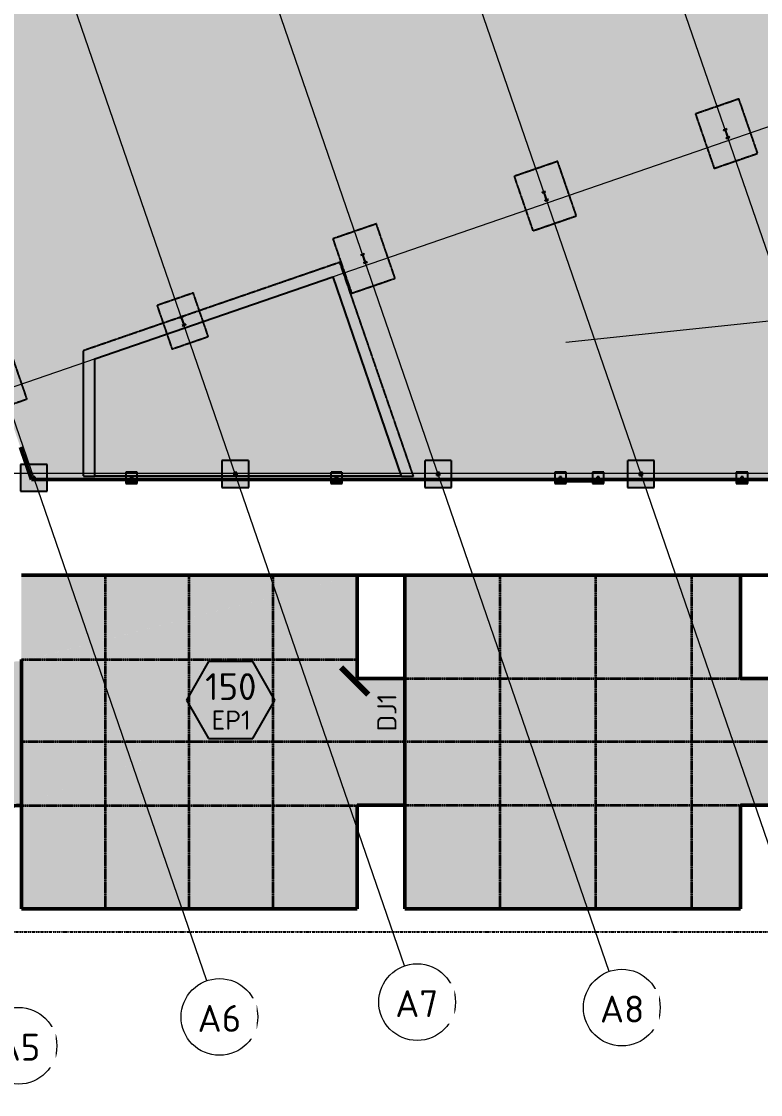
# Model space of a CAD drawing. Header units: millimetres. Extents: x 705 to 313061, y -3762 to 4071588.
# Drawn here: x 126528 to 165074, y 3937460 to 3993403 of the extents above; entities that cross this region are included whole.
import ezdxf

# ---------------------------------------------------------------- set-up
doc = ezdxf.new("R2010")
doc.units = ezdxf.units.MM
for name, pattern in [('Boundary', [16, 5, -2, 5, -2, 0, -2]), ('Dash', [7, 5, -2]), ('Hidden Double', [7, 5, -2]), ('Hidden Half', [3, 2, -1]), ('Joint 1', [9.5, 7, -0.75, 1, -0.75])]:
    doc.linetypes.add(name, pattern=pattern)
for name, color, linetype, lineweight in [('A-060-M_DETAIL', 3, 'Continuous', 25), ('A-230-H-FLOOR', 190, 'Continuous', 13), ('A-230-M_FLOOR', 192, 'Continuous', 13), ('A-230-MH_FLOOR', 190, 'Hidden Double', 13), ('C-910-M_SITE_BOUND', 91, 'Boundary', 25), ('S-160-M_FOUND', 171, 'Continuous', 13), ('S-160-MH_FOUND', 171, 'Hidden Half', 13), ('S-230-A-FLOOR', 171, 'Continuous', 18), ('S-280-M_COLUMN', 52, 'Continuous', 13), ('S-280-MH_COLUMN', 52, 'Hidden Half', 13), ('Z-030-M_GRID', 191, 'Continuous', 13), ('Z-033_T_GRIDREF', 31, 'Continuous', 13), ('Z-060-M_DETAIL', 92, 'Continuous', 25)]:
    doc.layers.add(name, color=color, linetype=linetype, lineweight=lineweight)
doc.styles.add('ISOCPEUR_2', font='isocpeur.ttf', dxfattribs={"height": 1400})
doc.styles.add('ISOCPEUR_3', font='isocpeur.ttf', dxfattribs={"height": 1000})

# ---------------------------------------------------------------- blocks, each defined once
blk = doc.blocks.new('NRP_Column-Steel-SHS - SC433 - 100x100x5_0SHS-4145820-S1_001 - EXTERNAL PAVEMENT PLAN')
at = {"layer": 'S-280-M_COLUMN', "lineweight": 25}
for p, q in [((50, 50), (-50, 50)), ((-50, 50), (-50, -50)), ((-45, -45), (-45, 45)), ((-45, 45), (45, 45)), ((45, 45), (45, -45)), ((50, -50), (50, 50)), ((-50, -50), (50, -50)), ((45, -45), (-45, -45))]:
    blk.add_line(p, q, dxfattribs=at)
blk = doc.blocks.new('NRP_Column-Steel-SHS - SC440 - 150x150x5_0SHS-4132256-S1_001 - EXTERNAL PAVEMENT PLAN')
at = {"layer": 'S-280-M_COLUMN', "lineweight": 25}
for p, q in [((75, 75), (-75, 75)), ((-75, 75), (-75, -75)), ((-70, -70), (-70, 70)), ((-70, 70), (70, 70)), ((70, 70), (70, -70)), ((75, -75), (75, 75)), ((-75, -75), (75, -75)), ((70, -70), (-70, -70))]:
    blk.add_line(p, q, dxfattribs=at)
blk = doc.blocks.new('NRP_Column-Steel-SHS - SC440 - 150x150x5_0SHS-4132352-S1_001 - EXTERNAL PAVEMENT PLAN')
at = {"layer": 'S-280-M_COLUMN', "lineweight": 25}
for p, q in [((75, 75), (-75, 75)), ((-75, 75), (-75, -75)), ((-70, -70), (-70, 70)), ((-70, 70), (70, 70)), ((70, 70), (70, -70)), ((75, -75), (75, 75)), ((-75, -75), (75, -75)), ((70, -70), (-70, -70))]:
    blk.add_line(p, q, dxfattribs=at)
blk = doc.blocks.new('NRP_Column-Steel-SHS - SC440 - 150x150x5_0SHS-3895936-S1_001 - EXTERNAL PAVEMENT PLAN')
at = {"layer": 'S-280-M_COLUMN', "lineweight": 25}
for p, q in [((75, 75), (-75, 75)), ((-75, 75), (-75, -75)), ((-70, -70), (-70, 70)), ((-70, 70), (70, 70)), ((70, 70), (70, -70)), ((75, -75), (75, 75)), ((-75, -75), (75, -75)), ((70, -70), (-70, -70))]:
    blk.add_line(p, q, dxfattribs=at)
blk = doc.blocks.new('NRP_Column-Steel-SHS - M433 - 100x100x5_0SHS-3909548-S1_001 - EXTERNAL PAVEMENT PLAN')
at = {"layer": 'S-280-M_COLUMN', "lineweight": 25}
for p, q in [((50, 50), (-50, 50)), ((-50, 50), (-50, -50)), ((-45, -45), (-45, 45)), ((-45, 45), (45, 45)), ((45, 45), (45, -45)), ((50, -50), (50, 50)), ((-50, -50), (50, -50)), ((45, -45), (-45, -45))]:
    blk.add_line(p, q, dxfattribs=at)
blk = doc.blocks.new('NRP_Column-Steel-SHS - M433 - 100x100x5_0SHS-3910052-S1_001 - EXTERNAL PAVEMENT PLAN')
at = {"layer": 'S-280-M_COLUMN', "lineweight": 25}
for p, q in [((50, 50), (-50, 50)), ((-50, 50), (-50, -50)), ((-45, -45), (-45, 45)), ((-45, 45), (45, 45)), ((45, 45), (45, -45)), ((50, -50), (50, 50)), ((-50, -50), (50, -50)), ((45, -45), (-45, -45))]:
    blk.add_line(p, q, dxfattribs=at)
blk = doc.blocks.new('NRP_Column-Steel-SHS - M433 - 100x100x5_0SHS-3910123-S1_001 - EXTERNAL PAVEMENT PLAN')
at = {"layer": 'S-280-M_COLUMN', "lineweight": 25}
for p, q in [((50, 50), (-50, 50)), ((-50, 50), (-50, -50)), ((-45, -45), (-45, 45)), ((-45, 45), (45, 45)), ((45, 45), (45, -45)), ((50, -50), (50, 50)), ((-50, -50), (50, -50)), ((45, -45), (-45, -45))]:
    blk.add_line(p, q, dxfattribs=at)
blk = doc.blocks.new('NRP_Column-Steel-SHS - M433 - 100x100x5_0SHS-3910160-S1_001 - EXTERNAL PAVEMENT PLAN')
at = {"layer": 'S-280-M_COLUMN', "lineweight": 25}
for p, q in [((50, 50), (-50, 50)), ((-50, 50), (-50, -50)), ((-45, -45), (-45, 45)), ((-45, 45), (45, 45)), ((45, 45), (45, -45)), ((50, -50), (50, 50)), ((-50, -50), (50, -50)), ((45, -45), (-45, -45))]:
    blk.add_line(p, q, dxfattribs=at)
blk = doc.blocks.new('NRP_Column-Steel-SHS - M433 - 100x100x5_0SHS-3910138-S1_001 - EXTERNAL PAVEMENT PLAN')
at = {"layer": 'S-280-M_COLUMN', "lineweight": 25}
for p, q in [((50, 50), (-50, 50)), ((-50, 50), (-50, -50)), ((-45, -45), (-45, 45)), ((-45, 45), (45, 45)), ((45, 45), (45, -45)), ((50, -50), (50, 50)), ((-50, -50), (50, -50)), ((45, -45), (-45, -45))]:
    blk.add_line(p, q, dxfattribs=at)
blk = doc.blocks.new('NRP_Column-Steel-UB - SC121 - 460UB67_1-V48-S1_001 - EXTERNAL PAVEMENT PLAN')
at = {"layer": 'S-280-M_COLUMN', "lineweight": 25}
for p, q in [((95, 453.8), (-95, 453.8)), ((-95, 453.8), (-95, 441.1)), ((-95, 441.1), (-15.65, 441.1)), ((-15.65, 12.7), (-95, 12.7)), ((-95, 12.7), (-95, 0)), ((-95, 0), (95, 0)), ((-4.25, 429.7), (-4.25, 24.1)), ((4.25, 24.1), (4.25, 429.7)), ((15.65, 441.1), (95, 441.1)), ((95, 12.7), (15.65, 12.7)), ((95, 441.1), (95, 453.8)), ((95, 0), (95, 12.7))]:
    blk.add_line(p, q, dxfattribs=at)
for centre, start, end in [((-15.65, 429.7), 0, 90), ((-15.65, 24.1), 270, 0), ((15.65, 429.7), 90, 180), ((15.65, 24.1), 180, 270)]:
    blk.add_arc(centre, 11.4, start, end, dxfattribs=at)
at = {"layer": 'S-280-MH_COLUMN', "lineweight": 25}
for centre, start, end in [((-15.65, 429.7), 0, 90), ((-15.65, 24.1), 270, 0), ((15.65, 429.7), 90, 180), ((15.65, 24.1), 180, 270)]:
    blk.add_arc(centre, 11.4, start, end, dxfattribs=at)
blk = doc.blocks.new('NRP_Foundation-Pad Footing Fibre _v2_ - PF5 -1400 x 1400 x 400d-3893014-S1_001 - EXTERNAL PAVEMENT PLAN')
at = {"layer": 'S-160-M_FOUND', "linetype": 'Dash', "lineweight": 25}
blk.add_hatch(color=10, dxfattribs=at).paths.add_polyline_path([(-650, -1050), (750, -1050), (750, -444), (-70, -444), (-343, 350), (-650, 350), (-650, -444)])
at = {"layer": 'S-160-M_FOUND', "color": 9, "lineweight": 25}
for p, q in [((-343, 350), (-650, 350)), ((-650, 350), (-650, -1050)), ((750, -1050), (750, -444)), ((-650, -1050), (750, -1050))]:
    blk.add_line(p, q, dxfattribs=at)
at = {"layer": 'S-160-MH_FOUND', "color": 9, "linetype": 'Dash', "lineweight": 25}
for p, q in [((750, 350), (-343, 350)), ((750, -444), (750, 350))]:
    blk.add_line(p, q, dxfattribs=at)
blk = doc.blocks.new('NRP_Foundation-Pad Footing Fibre _v2_ - PF5 -1400 x 1400 x 400d-V55-S1_001 - EXTERNAL PAVEMENT PLAN')
at = {"layer": 'S-160-M_FOUND', "linetype": 'Dash', "lineweight": 25}
blk.add_hatch(color=10, dxfattribs=at).paths.add_polyline_path([(-650, -1050), (750, -1050), (750, -639), (-650, -639)])
at = {"layer": 'S-160-M_FOUND', "color": 9, "lineweight": 25}
for p, q in [((-650, -639), (-650, -1050)), ((-650, -1050), (750, -1050)), ((750, -1050), (750, -639))]:
    blk.add_line(p, q, dxfattribs=at)
at = {"layer": 'S-160-MH_FOUND', "color": 9, "linetype": 'Dash', "lineweight": 25}
for p, q in [((750, 350), (-650, 350)), ((-650, 350), (-650, -639)), ((750, -639), (750, 350))]:
    blk.add_line(p, q, dxfattribs=at)
blk = doc.blocks.new('NRP_Foundation-Pad Footing Fibre _v2_ - PF2 -2400 x 2000 x 600d-V18-S1_001 - EXTERNAL PAVEMENT PLAN')
at = {"layer": 'S-160-M_FOUND', "linetype": 'Dash', "lineweight": 25}
blk.add_hatch(color=10, dxfattribs=at).paths.add_polyline_path([(1250, -1350), (1250, -494), (427, -494), (427, -1350)])
at = {"layer": 'S-160-M_FOUND', "color": 9, "lineweight": 25}
for p, q in [((1250, -1350), (1250, -494)), ((427, -1350), (1250, -1350))]:
    blk.add_line(p, q, dxfattribs=at)
at = {"layer": 'S-160-MH_FOUND', "color": 9, "linetype": 'Dash', "lineweight": 25}
for p, q in [((1250, 650), (-1150, 650)), ((-1150, 650), (-1150, -1350)), ((1250, -494), (1250, 650)), ((-1150, -1350), (427, -1350))]:
    blk.add_line(p, q, dxfattribs=at)
blk = doc.blocks.new('NRP_Foundation-Pad Footing Fibre _v2_ - PF2 -2400 x 2000 x 600d-V59-S1_001 - EXTERNAL PAVEMENT PLAN')
at = {"layer": 'S-160-MH_FOUND', "color": 9, "linetype": 'Dash', "lineweight": 25}
for p, q in [((1250, 650), (-1150, 650)), ((-1150, 650), (-1150, -1350)), ((1250, -1350), (1250, 650)), ((-1150, -1350), (1250, -1350))]:
    blk.add_line(p, q, dxfattribs=at)
blk = doc.blocks.new('NRP_Foundation-Pad Footing Fibre _v2_ - PF1 - 3000 x 2400 x 600d-V60-S1_001 - EXTERNAL PAVEMENT PLAN')
at = {"layer": 'S-160-MH_FOUND', "color": 9, "linetype": 'Dash', "lineweight": 25}
for p, q in [((1550, 850), (-1450, 850)), ((-1450, 850), (-1450, -1550)), ((1550, -1550), (1550, 850)), ((-1450, -1550), (1550, -1550))]:
    blk.add_line(p, q, dxfattribs=at)
blk = doc.blocks.new('NRP_Foundation-Pad Footing Fibre _v2_ - PF6 -600 x 600 x 400d-V63-S1_001 - EXTERNAL PAVEMENT PLAN')
at = {"layer": 'S-160-M_FOUND', "linetype": 'Dash', "lineweight": 25}
blk.add_hatch(color=10, dxfattribs=at).paths.add_polyline_path([(-250, -650), (350, -650), (350, -444), (-250, -444)])
at = {"layer": 'S-160-M_FOUND', "color": 9, "lineweight": 25}
for p, q in [((-250, -444), (-250, -650)), ((350, -650), (350, -444)), ((-250, -650), (350, -650))]:
    blk.add_line(p, q, dxfattribs=at)
at = {"layer": 'S-160-MH_FOUND', "color": 9, "linetype": 'Dash', "lineweight": 25}
for p, q in [((350, -50), (-250, -50)), ((-250, -50), (-250, -444)), ((350, -444), (350, -50))]:
    blk.add_line(p, q, dxfattribs=at)
blk = doc.blocks.new('Family - ___-3870354-S1_001 - EXTERNAL PAVEMENT PLAN')
at = {"layer": 'C-910-M_SITE_BOUND'}
blk.add_line((-2401701, 3945944), (-2257301, 3945944), dxfattribs=at)
blk = doc.blocks.new('NRP_Joint Location _v2_ - DJ1 - DOWELLED JOINT-4174555-S1_001 - EXTERNAL PAVEMENT PLAN')
at = {"layer": 'Z-060-M_DETAIL', "lineweight": 50}
blk.add_line((0, 0), (6600, 0), dxfattribs=at)
blk = doc.blocks.new('NRP_Joint Location _v2_ - DJ1 - DOWELLED JOINT-4179614-S1_001 - EXTERNAL PAVEMENT PLAN')
at = {"layer": 'Z-060-M_DETAIL', "lineweight": 50}
blk.add_line((0, 0), (7600, 0), dxfattribs=at)
blk = doc.blocks.new('NRP_Joint Location _v2_ - SJ1 - SAWN JOINT _No Cradle_-4174920-S1_001 - EXTERNAL PAVEMENT PLAN')
at = {"layer": 'Z-060-M_DETAIL', "linetype": 'Joint 1', "lineweight": 35}
blk.add_line((0, 0), (17500, 0), dxfattribs=at)
blk = doc.blocks.new('NRP_Joint Location _v2_ - SJ1 - SAWN JOINT _No Cradle_-4175283-S1_001 - EXTERNAL PAVEMENT PLAN')
at = {"layer": 'Z-060-M_DETAIL', "linetype": 'Joint 1', "lineweight": 35}
blk.add_line((0, 0), (17400, 0), dxfattribs=at)
blk = doc.blocks.new('NRP_Joint Location _v2_ - SJ1 - SAWN JOINT _No Cradle_-4176382-S1_001 - EXTERNAL PAVEMENT PLAN')
at = {"layer": 'Z-060-M_DETAIL', "linetype": 'Joint 1', "lineweight": 35}
blk.add_line((0, 0), (20000, 0), dxfattribs=at)
blk = doc.blocks.new('NRP_Reinf Trimmer Bars _v2_ - 2-N16 x 2000 Long-1443972-S1_001 - EXTERNAL PAVEMENT PLAN')
at = {"layer": 'Z-060-M_DETAIL', "color": 226, "lineweight": 50}
for p, q in [((-1000, 250), (1000, 250)), ((-1000, 150), (1000, 150))]:
    blk.add_line(p, q, dxfattribs=at)
blk = doc.blocks.new('Grid - NRP_Grid-Head-320187-S1_001 - EXTERNAL PAVEMENT PLAN')
at = {"layer": 'Z-033_T_GRIDREF'}
blk.add_circle((0, 0), 5, dxfattribs=at)
blk = doc.blocks.new('NRP_Slab Tag _v2_ - Thickness with Description-1497716-S1_001 - EXTERNAL PAVEMENT PLAN')
at = {"layer": 'S-230-A-FLOOR', "lineweight": 25}
for p, q in [((-2.88, 4.99), (-5.76, -0.01)), ((2.9, 4.99), (-2.88, 4.99)), ((5.78, -0.01), (2.9, 4.99)), ((-5.76, -0.01), (-2.88, -5.01)), ((2.9, -5.01), (5.78, -0.01)), ((-2.88, -5.01), (2.9, -5.01))]:
    blk.add_line(p, q, dxfattribs=at)

msp = doc.modelspace()

# ---------------------------------------------------------------- hatches: boundary and pattern name
at = {"layer": 'A-230-H-FLOOR'}
h = msp.add_hatch(color=10, dxfattribs=at)
h.paths.add_polyline_path([(78184, 3958005), (101217, 3965936), (101266, 3965794), (103030, 3966402), (102981, 3966544), (116884, 3971331), (116933, 3971189), (125467, 3974128), (127055, 3969518), (220629, 3969518), (214971, 3992231), (209082, 3993483), (208097, 3999700), (203480, 3998968), (197520, 4036600), (192308, 4035296), (192266, 4035466), (189356, 4034738), (189398, 4034568), (187362, 4034059), (187326, 4034204), (185516, 4033751), (185552, 4033606), (170028, 4029722), (169445, 4031417), (168395, 4031056), (168346, 4031197), (166582, 4030590), (166631, 4030448), (153281, 4025851), (153232, 4025993), (151468, 4025386), (151517, 4025244), (111573, 4011490), (111524, 4011632), (109760, 4011024), (109809, 4010882), (90495, 4004232), (90446, 4004374), (88682, 4003766), (88731, 4003624), (65259, 3995542), (77678, 3959477)])
h.paths.add_polyline_path([(130349, 3969704), (130349, 3975808), (142762, 3980083), (146335, 3969704), (134676, 3969704)])
h.paths.add_polyline_path([(177237, 3978645), (177237, 3984145), (206537, 3984145), (206537, 3978645), (199818, 3978645)])
h.paths.add_polyline_path([(114111, 3986833), (95794, 3986833), (95794, 3992333), (125094, 3992333), (125094, 3986833), (116884, 3986833)])
for color, points in [(10, [(142762, 3969704), (146335, 3969704), (142762, 3980083), (130349, 3975808), (130349, 3969704), (134676, 3969704)]), (254, [(126528, 3960044), (144028, 3964544), (126528, 3964544), (126528, 3960540)]), (254, [(144028, 3959144), (144028, 3964544), (126534, 3960044), (134676, 3959625)]), (254, [(164028, 3959144), (164028, 3964544), (146528, 3964544), (146528, 3959144)]), (254, [(123569, 3951799), (123920, 3951955), (124206, 3952068), (124498, 3952169), (124789, 3952258), (125086, 3952335), (125386, 3952400), (125688, 3952453), (125993, 3952494), (126315, 3952524), (126528, 3952537), (126528, 3960044), (126114, 3960033), (125860, 3960017), (125618, 3959994), (125316, 3959954), (125000, 3959898), (124719, 3959838), (124425, 3959763), (124133, 3959676), (123846, 3959578), (123562, 3959469), (123283, 3959349), (123008, 3959218), (122739, 3959076), (122462, 3958916), (122219, 3958762), (121968, 3958590), (121725, 3958408), (121488, 3958217), (121259, 3958016), (121039, 3957807), (120826, 3957590), (120622, 3957364), (120428, 3957131), (120183, 3956807), (120066, 3956642), (119900, 3956387), (119744, 3956126), (119599, 3955859), (123480, 3951891)]), (254, [(126528, 3952537), (144028, 3959144), (126528, 3960044), (126528, 3952544)]), (254, [(126528, 3952537), (144028, 3952544), (144028, 3959144), (126534, 3952539)]), (254, [(144028, 3952544), (146528, 3952544), (164028, 3959144), (144028, 3959144), (144028, 3953392)]), (254, [(164028, 3959144), (146528, 3952544), (164028, 3952544)]), (254, [(164028, 3952544), (166528, 3952544), (166528, 3959144), (164028, 3959144)]), (254, [(144028, 3947144), (126528, 3952537), (126528, 3947144), (134676, 3947144)]), (254, [(144028, 3947144), (144028, 3952544), (126534, 3952535), (134676, 3950026)]), (254, [(146528, 3947144), (164028, 3947144), (146528, 3952544)]), (254, [(164028, 3952544), (146528, 3952544), (164028, 3947144)])]:
    msp.add_hatch(color=color, dxfattribs=at).paths.add_polyline_path(points)

# ---------------------------------------------------------------- linework, layer by layer
at = {"layer": 'A-230-M_FLOOR', "color": 9, "lineweight": 25}
for p, q in [((130349, 3975808), (142762, 3980083)), ((142762, 3980083), (146335, 3969704)), ((130349, 3969704), (130349, 3975808)), ((146335, 3969704), (130349, 3969704)), ((154771, 3969518), (156471, 3969518))]:
    msp.add_line(p, q, dxfattribs=at)
at = {"layer": 'A-230-M_FLOOR', "lineweight": 50}
for p, q in [((126470, 3971216), (127055, 3969518)), ((127055, 3969518), (154771, 3969518)), ((154771, 3969518), (154771, 3969461)), ((154771, 3969503), (156471, 3969503)), ((154771, 3969463), (156471, 3969463)), ((154771, 3969461), (156471, 3969461)), ((156471, 3969518), (173226, 3969518)), ((156471, 3969461), (156471, 3969518)), ((186528, 3964544), (126528, 3964544)), ((144028, 3964544), (144028, 3959144)), ((146528, 3959144), (146528, 3964544)), ((164028, 3964544), (164028, 3959144)), ((144028, 3959144), (146528, 3959144)), ((164028, 3959144), (166528, 3959144)), ((126528, 3947144), (126528, 3952537)), ((146528, 3952544), (144028, 3952544)), ((144028, 3952544), (144028, 3947144)), ((146528, 3947144), (146528, 3952544)), ((166528, 3952544), (164028, 3952544)), ((164028, 3952544), (164028, 3947144)), ((144028, 3947144), (126528, 3947144)), ((164028, 3947144), (146528, 3947144))]:
    msp.add_line(p, q, dxfattribs=at)
msp.add_open_spline([(126528, 3952537), (126208, 3952523), (125571, 3952456), (124573, 3952220), (123916, 3951965), (123569, 3951799)], degree=3, knots=[-1, -1, -1, -1, -0.875, -0.75, -0.6, -0.6, -0.6, -0.6], dxfattribs=at)
at = {"layer": 'A-230-MH_FLOOR', "color": 9, "lineweight": 25}
for p, q in [((143134, 3980845), (129749, 3976236)), ((146970, 3969704), (143134, 3980845)), ((129749, 3976236), (129749, 3969704)), ((129749, 3969704), (130349, 3969704)), ((146335, 3969704), (146970, 3969704))]:
    msp.add_line(p, q, dxfattribs=at)
at = {"layer": 'A-230-MH_FLOOR', "lineweight": 50}
msp.add_line((154771, 3969518), (156471, 3969518), dxfattribs=at)
at = {"layer": 'Z-030-M_GRID'}
for p, q in [((136202, 3943395), (92061, 4071588)), ((146512, 3944169), (102637, 4071588)), ((157187, 3943882), (113213, 4071588)), ((167767, 3943870), (123790, 4071588)), ((178418, 3943654), (134366, 4071588)), ((177577, 3992071), (56202, 3950277)), ((230229, 3984583), (154914, 3976668)), ((125502, 3969847), (222776, 3969847))]:
    msp.add_line(p, q, dxfattribs=at)

# ---------------------------------------------------------------- block references
at = {"layer": 'C-910-M_SITE_BOUND'}
msp.add_blockref('Family - ___-3870354-S1_001 - EXTERNAL PAVEMENT PLAN', (2523386, 0), dxfattribs=at)
at = {"layer": 'S-160-MH_FOUND', "color": 9, "linetype": 'Dash', "lineweight": 25}
for name, p, rotation in [('NRP_Foundation-Pad Footing Fibre _v2_ - PF1 - 3000 x 2400 x 600d-V60-S1_001 - EXTERNAL PAVEMENT PLAN', (162987, 3987393), 109.0004071202155), ('NRP_Foundation-Pad Footing Fibre _v2_ - PF1 - 3000 x 2400 x 600d-V60-S1_001 - EXTERNAL PAVEMENT PLAN', (153532, 3984137), 109.0004071201358), ('NRP_Foundation-Pad Footing Fibre _v2_ - PF1 - 3000 x 2400 x 600d-V60-S1_001 - EXTERNAL PAVEMENT PLAN', (144077, 3980881), 109.0004071202154), ('NRP_Foundation-Pad Footing Fibre _v2_ - PF2 -2400 x 2000 x 600d-V59-S1_001 - EXTERNAL PAVEMENT PLAN', (134621, 3977626), 109.0004071201358), ('NRP_Foundation-Pad Footing Fibre _v2_ - PF2 -2400 x 2000 x 600d-V18-S1_001 - EXTERNAL PAVEMENT PLAN', (125796, 3974692), 289.0004071201359)]:
    msp.add_blockref(name, p, dxfattribs=dict(at, rotation=rotation))
for name, p in [('NRP_Foundation-Pad Footing Fibre _v2_ - PF5 -1400 x 1400 x 400d-V55-S1_001 - EXTERNAL PAVEMENT PLAN', (137634, 3970157)), ('NRP_Foundation-Pad Footing Fibre _v2_ - PF5 -1400 x 1400 x 400d-V55-S1_001 - EXTERNAL PAVEMENT PLAN', (148210, 3970157)), ('NRP_Foundation-Pad Footing Fibre _v2_ - PF5 -1400 x 1400 x 400d-V55-S1_001 - EXTERNAL PAVEMENT PLAN', (158779, 3970157)), ('NRP_Foundation-Pad Footing Fibre _v2_ - PF5 -1400 x 1400 x 400d-3893014-S1_001 - EXTERNAL PAVEMENT PLAN', (127125, 3969962)), ('NRP_Foundation-Pad Footing Fibre _v2_ - PF6 -600 x 600 x 400d-V63-S1_001 - EXTERNAL PAVEMENT PLAN', (132220, 3969962)), ('NRP_Foundation-Pad Footing Fibre _v2_ - PF6 -600 x 600 x 400d-V63-S1_001 - EXTERNAL PAVEMENT PLAN', (142908, 3969962)), ('NRP_Foundation-Pad Footing Fibre _v2_ - PF6 -600 x 600 x 400d-V63-S1_001 - EXTERNAL PAVEMENT PLAN', (154587, 3969962)), ('NRP_Foundation-Pad Footing Fibre _v2_ - PF6 -600 x 600 x 400d-V63-S1_001 - EXTERNAL PAVEMENT PLAN', (156553, 3969962)), ('NRP_Foundation-Pad Footing Fibre _v2_ - PF6 -600 x 600 x 400d-V63-S1_001 - EXTERNAL PAVEMENT PLAN', (164061, 3969962))]:
    msp.add_blockref(name, p, dxfattribs=at)
at = {"layer": 'S-230-A-FLOOR', "lineweight": 25, "xscale": 399.9999999999997, "yscale": 399.9999999999997, "zscale": 399.9999999999997}
msp.add_blockref('NRP_Slab Tag _v2_ - Thickness with Description-1497716-S1_001 - EXTERNAL PAVEMENT PLAN', (137434, 3958031), dxfattribs=at)
at = {"layer": 'S-280-M_COLUMN', "lineweight": 25}
for name, p in [('NRP_Column-Steel-SHS - SC440 - 150x150x5_0SHS-4132256-S1_001 - EXTERNAL PAVEMENT PLAN', (137684, 3969807)), ('NRP_Column-Steel-SHS - SC440 - 150x150x5_0SHS-4132352-S1_001 - EXTERNAL PAVEMENT PLAN', (148260, 3969807)), ('NRP_Column-Steel-SHS - SC440 - 150x150x5_0SHS-3895936-S1_001 - EXTERNAL PAVEMENT PLAN', (158836, 3969807)), ('NRP_Column-Steel-SHS - SC433 - 100x100x5_0SHS-4145820-S1_001 - EXTERNAL PAVEMENT PLAN', (127175, 3969612)), ('NRP_Column-Steel-SHS - M433 - 100x100x5_0SHS-3909548-S1_001 - EXTERNAL PAVEMENT PLAN', (132270, 3969612)), ('NRP_Column-Steel-SHS - M433 - 100x100x5_0SHS-3910052-S1_001 - EXTERNAL PAVEMENT PLAN', (142958, 3969612)), ('NRP_Column-Steel-SHS - M433 - 100x100x5_0SHS-3910123-S1_001 - EXTERNAL PAVEMENT PLAN', (154637, 3969612)), ('NRP_Column-Steel-SHS - M433 - 100x100x5_0SHS-3910138-S1_001 - EXTERNAL PAVEMENT PLAN', (156603, 3969612)), ('NRP_Column-Steel-SHS - M433 - 100x100x5_0SHS-3910160-S1_001 - EXTERNAL PAVEMENT PLAN', (164111, 3969612))]:
    msp.add_blockref(name, p, dxfattribs=at)
at = {"layer": 'S-280-MH_COLUMN', "lineweight": 25, "rotation": 19.00040712021459}
for p in [(163375, 3987340), (153920, 3984084), (144465, 3980828), (135010, 3977572)]:
    msp.add_blockref('NRP_Column-Steel-UB - SC121 - 460UB67_1-V48-S1_001 - EXTERNAL PAVEMENT PLAN', p, dxfattribs=at)
at = {"layer": 'Z-033_T_GRIDREF'}
for p, xscale, yscale, zscale, rotation in [((147163, 3942277), 399.9999999999997, 399.9999999999997, 399.9999999999997, 19.00040712021565), ((136853, 3941504), 399.9999999999998, 399.9999999999998, 399.9999999999998, 19.00040712021498), ((157838, 3941991), 399.9999999999997, 399.9999999999997, 399.9999999999997, 19.00040712021561), ((126371, 3940002), 399.9999999999997, 399.9999999999997, 399.9999999999997, 19.00040712021574)]:
    msp.add_blockref('Grid - NRP_Grid-Head-320187-S1_001 - EXTERNAL PAVEMENT PLAN', p, dxfattribs=dict(at, xscale=xscale, yscale=yscale, zscale=zscale, rotation=rotation))
at = {"layer": 'Z-060-M_DETAIL', "linetype": 'Joint 1', "lineweight": 35}
for name, p, rotation in [('NRP_Joint Location _v2_ - SJ1 - SAWN JOINT _No Cradle_-4175283-S1_001 - EXTERNAL PAVEMENT PLAN', (130903, 3947144), 89.99999999999909), ('NRP_Joint Location _v2_ - SJ1 - SAWN JOINT _No Cradle_-4175283-S1_001 - EXTERNAL PAVEMENT PLAN', (135278, 3947144), 89.99999999999909), ('NRP_Joint Location _v2_ - SJ1 - SAWN JOINT _No Cradle_-4175283-S1_001 - EXTERNAL PAVEMENT PLAN', (139653, 3947144), 89.99999999999909), ('NRP_Joint Location _v2_ - SJ1 - SAWN JOINT _No Cradle_-4175283-S1_001 - EXTERNAL PAVEMENT PLAN', (151491, 3947144), 89.99999999999909), ('NRP_Joint Location _v2_ - SJ1 - SAWN JOINT _No Cradle_-4175283-S1_001 - EXTERNAL PAVEMENT PLAN', (156491, 3947144), 89.99999999999909), ('NRP_Joint Location _v2_ - SJ1 - SAWN JOINT _No Cradle_-4175283-S1_001 - EXTERNAL PAVEMENT PLAN', (161491, 3947144), 89.99999999999909), ('NRP_Joint Location _v2_ - SJ1 - SAWN JOINT _No Cradle_-4176382-S1_001 - EXTERNAL PAVEMENT PLAN', (146528, 3955844), 180), ('NRP_Joint Location _v2_ - SJ1 - SAWN JOINT _No Cradle_-4176382-S1_001 - EXTERNAL PAVEMENT PLAN', (166528, 3955844), 180)]:
    msp.add_blockref(name, p, dxfattribs=dict(at, rotation=rotation))
at = {"layer": 'Z-060-M_DETAIL', "lineweight": 50, "rotation": 90}
for name, p in [('NRP_Joint Location _v2_ - DJ1 - DOWELLED JOINT-4179614-S1_001 - EXTERNAL PAVEMENT PLAN', (126528, 3952537)), ('NRP_Joint Location _v2_ - DJ1 - DOWELLED JOINT-4174555-S1_001 - EXTERNAL PAVEMENT PLAN', (146528, 3952544))]:
    msp.add_blockref(name, p, dxfattribs=at)
at = {"layer": 'Z-060-M_DETAIL', "linetype": 'Joint 1', "lineweight": 35}
for p in [(126528, 3960137), (146528, 3959144), (126528, 3952537), (146528, 3952544)]:
    msp.add_blockref('NRP_Joint Location _v2_ - SJ1 - SAWN JOINT _No Cradle_-4174920-S1_001 - EXTERNAL PAVEMENT PLAN', p, dxfattribs=at)
at = {"layer": 'Z-060-M_DETAIL', "color": 226, "lineweight": 50, "rotation": 134.9999999999999}
msp.add_blockref('NRP_Reinf Trimmer Bars _v2_ - 2-N16 x 2000 Long-1443972-S1_001 - EXTERNAL PAVEMENT PLAN', (144046, 3959162), dxfattribs=at)

# ---------------------------------------------------------------- texts
at = {"layer": 'A-060-M_DETAIL', "lineweight": 13, "insert": (145083, 3956391), "char_height": 1000, "width": 2308.86, "attachment_point": 1, "rotation": 90, "style": 'ISOCPEUR_3'}
msp.add_mtext('DJ1', dxfattribs=at)
at = {"layer": 'S-230-A-FLOOR', "lineweight": 13, "attachment_point": 1}
for s, insert, char_height, width, style in [('150', (136107, 3959427), 1400, 3238.82, 'ISOCPEUR_2'), ('EP1', (136439, 3957480), 1000, 2437.13, 'ISOCPEUR_3')]:
    msp.add_mtext(s, dxfattribs=dict(at, insert=insert, char_height=char_height, width=width, style=style))

# ---------------------------------------------------------------- next in the draw order: texts
at = {"layer": 'Z-033_T_GRIDREF', "char_height": 1400, "width": 2725.74, "attachment_point": 1, "style": 'ISOCPEUR_2', "bg_fill": 3, "box_fill_scale": 1.25, "bg_fill_color": 256, "bg_fill_true_color": 13158600, "bg_fill_transparency": 0}
for s, insert in [('A7', (146023, 3942901)), ('A8', (156698, 3942615)), ('A6', (135713, 3942128)), ('A5', (125231, 3940626))]:
    msp.add_mtext(s, dxfattribs=dict(at, insert=insert))

doc.saveas('drawing.dxf')
